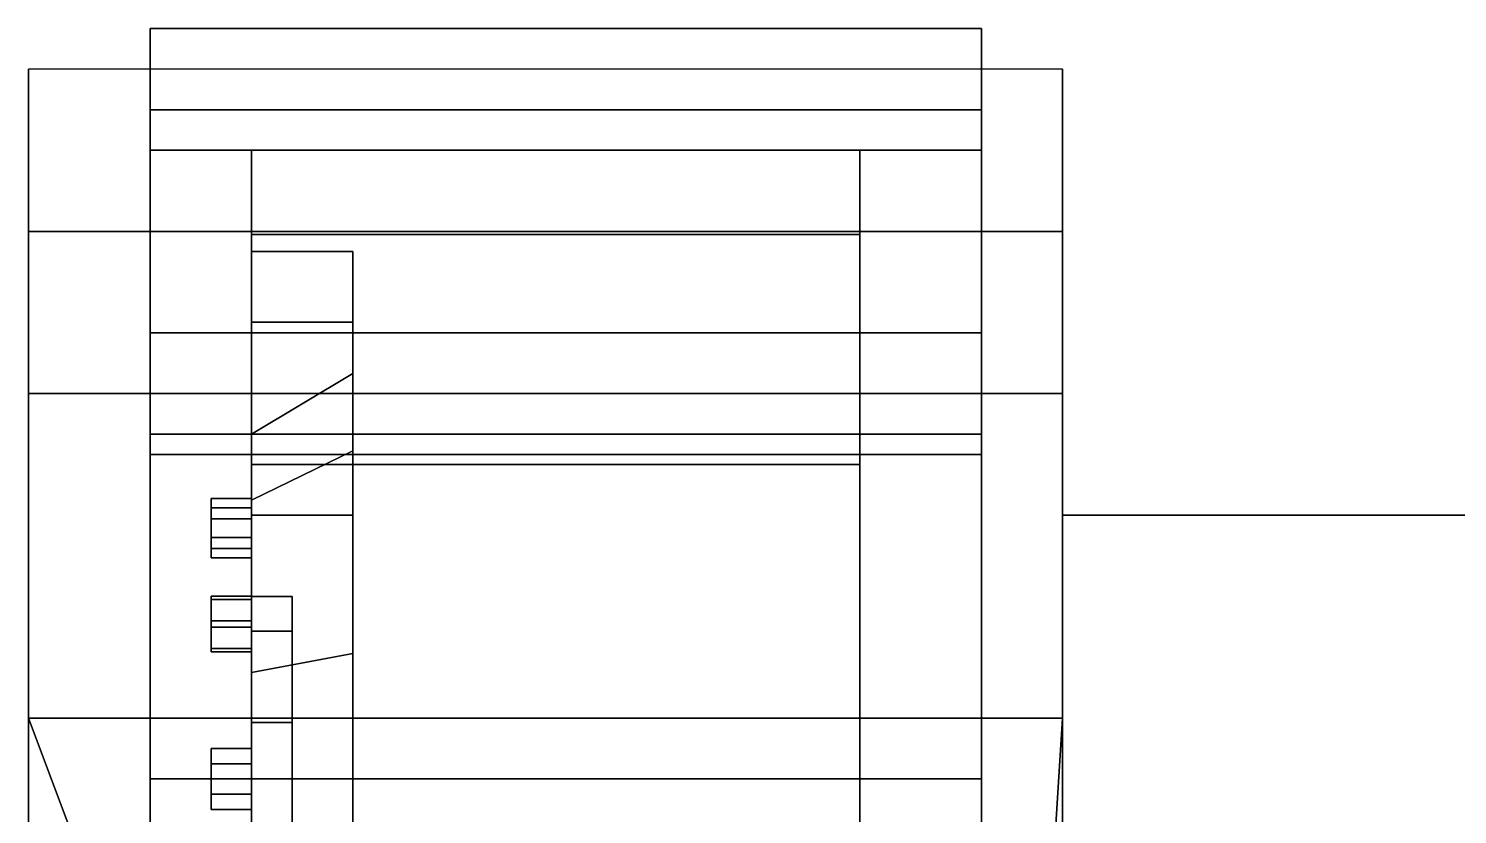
# Model space of a CAD drawing. Header units: millimetres. Extents: x -1.2 to 1.2, y -3.5 to 10.4.
# Drawn here: x -1.22 to -0.515, y 1.643 to 2.03 of the extents above; entities that cross this region are included whole.
import ezdxf

# ---------------------------------------------------------------- set-up
doc = ezdxf.new("R2010")
doc.units = ezdxf.units.MM
for name, color, linetype in [('fenders', 6, 'Continuous'), ('tracks', 3, 'Continuous'), ('wheels', 2, 'Continuous')]:
    doc.layers.add(name, color=color, linetype=linetype)

msp = doc.modelspace()

# ---------------------------------------------------------------- linework, layer by layer
for points in [[(-0.71, 1.59, 0.47), (-0.71, 1.43, 0.33), (-0.71, 1.15, 1.03), (-0.71, 1.79, 0.87)], [(-0.71, 1.79, 0.87), (-0.71, 1.15, 1.03), (0.71, 1.15, 1.03), (0.71, 1.79, 0.87)], [(0.71, 1.59, 0.47), (-0.71, 1.59, 0.47), (-0.71, 1.79, 0.87), (0.71, 1.79, 0.87)]]:
    msp.add_3dface(points)
at = {"layer": 'fenders'}
for points in [[(-0.71, 2.01, 1.02), (-1.22, 2.01, 1.02), (-1.22, 1.93, 1.11), (-0.71, 1.93, 1.11)], [(-1.22, 2.01, 1.02), (-1.22, 1.98, 0.98), (-1.22, 1.9, 1.06), (-1.22, 1.93, 1.11)], [(-0.71, 1.79, 0.87), (-0.71, 2.01, 1.02), (-0.71, 1.93, 1.11), (-0.71, 1.79, 0.87)], [(-0.71, 1.93, 1.11), (-1.22, 1.93, 1.11), (-1.22, 1.85, 1.16), (-0.71, 1.85, 1.16)], [(-1.22, 1.93, 1.11), (-1.22, 1.9, 1.06), (-1.22, 1.79, 1.13), (-1.22, 1.85, 1.16)], [(-0.71, 1.79, 0.87), (-0.71, 1.93, 1.11), (-0.71, 1.85, 1.16), (-0.71, 1.79, 0.87)], [(-1.22, 1.85, 1.16), (-1.22, 1.79, 1.13), (-1.22, 1.66, 1.16), (-1.22, 1.69, 1.21)], [(-0.71, 1.85, 1.16), (-1.22, 1.85, 1.16), (-1.22, 1.69, 1.21), (-0.71, 1.69, 1.21)], [(-0.71, 1.79, 0.87), (-0.71, 1.85, 1.16), (-0.71, 1.69, 1.21), (-0.71, 1.15, 1.03)], [(-1.22, 1.69, 1.21), (-1.22, 1.66, 1.16), (-1.22, 1.11, 1.14), (-1.22, 1.09332, 1.18587)], [(-0.71, 1.69, 1.21), (-1.22, 1.69, 1.21), (-1.16, 1.53, 1.20353), (-0.72, 1.53, 1.20353)], [(-1.16, 1.53, 1.20353), (-1.22, 1.69, 1.21), (-1.22, 1.09332, 1.18587), (-1.16, 1.16, 1.18857)], [(-0.72, 1.16, 1.18857), (-0.71, 1.09332, 1.18587), (-0.71, 1.69, 1.21), (-0.72, 1.53, 1.20353)], [(-0.71, 1.15, 1.03), (-0.71, 1.69, 1.21), (-0.71, 1.09332, 1.18587), (-0.71, 1.15, 1.03)]]:
    msp.add_3dface(points, dxfattribs=at)
at = {"layer": 'tracks'}
for points in [[(-0.75, 1.99, 0.61), (-1.16, 1.99, 0.61), (-1.16, 2.03, 0.77), (-0.75, 2.03, 0.77)], [(-1.16, 1.97, 0.77), (-1.16, 2.03, 0.77), (-1.16, 1.99, 0.61), (-1.16, 1.93, 0.61)], [(-1.16, 1.99, 0.93), (-0.75, 1.99, 0.93), (-0.75, 2.03, 0.77), (-1.16, 2.03, 0.77)], [(-1.16, 1.93, 0.93), (-1.16, 1.99, 0.93), (-1.16, 2.03, 0.77), (-1.16, 1.97, 0.77)], [(-0.75, 1.93, 0.61), (-0.75, 1.99, 0.61), (-0.75, 2.03, 0.77), (-0.75, 1.97, 0.77)], [(-0.75, 1.97, 0.77), (-0.75, 2.03, 0.77), (-0.75, 1.99, 0.93), (-0.75, 1.93, 0.93)], [(-1.16, 1.93, 0.61), (-1.16, 1.99, 0.61), (-1.16, 1.88, 0.49), (-1.16, 1.83, 0.5)], [(-0.75, 1.88, 0.49), (-1.16, 1.88, 0.49), (-1.16, 1.99, 0.61), (-0.75, 1.99, 0.61)], [(-1.16, 1.85, 1.07), (-0.75, 1.85, 1.07), (-0.75, 1.99, 0.93), (-1.16, 1.99, 0.93)], [(-1.16, 1.82, 1.04), (-1.16, 1.85, 1.07), (-1.16, 1.99, 0.93), (-1.16, 1.93, 0.93)], [(-0.75, 1.83, 0.5), (-0.75, 1.88, 0.49), (-0.75, 1.99, 0.61), (-0.75, 1.93, 0.61)], [(-0.75, 1.93, 0.93), (-0.75, 1.99, 0.93), (-0.75, 1.85, 1.07), (-0.75, 1.82, 1.04)], [(-0.75, 1.97, 0.77), (-1.16, 1.97, 0.77), (-1.16, 1.93, 0.61), (-0.75, 1.93, 0.61)], [(-1.16, 1.97, 0.77), (-0.75, 1.97, 0.77), (-0.75, 1.93, 0.93), (-1.16, 1.93, 0.93)], [(-0.75, 1.93, 0.61), (-1.16, 1.93, 0.61), (-1.16, 1.83, 0.5), (-0.75, 1.83, 0.5)], [(-1.16, 1.93, 0.93), (-0.75, 1.93, 0.93), (-0.75, 1.82, 1.04), (-1.16, 1.82, 1.04)], [(-1.16, 1.83, 0.5), (-1.16, 1.88, 0.49), (-1.16, 1.5, 0.16), (-1.16, 1.46, 0.18)], [(-0.75, 1.5, 0.16), (-1.16, 1.5, 0.16), (-1.16, 1.88, 0.49), (-0.75, 1.88, 0.49)], [(-0.75, 1.46, 0.18), (-0.75, 1.5, 0.16), (-0.75, 1.88, 0.49), (-0.75, 1.83, 0.5)], [(-1.16, 1.66, 1.12), (-0.75, 1.66, 1.12), (-0.75, 1.85, 1.07), (-1.16, 1.85, 1.07)], [(-1.16, 1.66, 1.08), (-1.16, 1.66, 1.12), (-1.16, 1.85, 1.07), (-1.16, 1.82, 1.04)], [(-0.75, 1.82, 1.04), (-0.75, 1.85, 1.07), (-0.75, 1.66, 1.12), (-0.75, 1.66, 1.08)], [(-0.75, 1.83, 0.5), (-1.16, 1.83, 0.5), (-1.16, 1.46, 0.18), (-0.75, 1.46, 0.18)], [(-1.16, 1.82, 1.04), (-0.75, 1.82, 1.04), (-0.75, 1.66, 1.08), (-1.16, 1.66, 1.08)], [(-1.16, 0.86, 1.09), (-0.75, 0.86, 1.09), (-0.75, 1.66, 1.12), (-1.16, 1.66, 1.12)], [(-1.16, 0.86, 1.05), (-1.16, 0.86, 1.09), (-1.16, 1.66, 1.12), (-1.16, 1.66, 1.08)], [(-1.16, 1.66, 1.08), (-0.75, 1.66, 1.08), (-0.75, 0.86, 1.05), (-1.16, 0.86, 1.05)], [(-0.75, 1.66, 1.08), (-0.75, 1.66, 1.12), (-0.75, 0.86, 1.09), (-0.75, 0.86, 1.05)]]:
    msp.add_3dface(points, dxfattribs=at)
at = {"layer": 'wheels'}
for points in [[(-1.11, 1.97, 0.77), (-1.11, 1.92847, 0.615), (-1.11, 1.88517, 0.64), (-1.11, 1.92, 0.77)], [(-0.81, 1.97, 0.77), (-0.81, 1.92847, 0.615), (-1.11, 1.92847, 0.615), (-1.11, 1.97, 0.77)], [(-0.81, 1.92847, 0.925), (-0.81, 1.97, 0.77), (-1.11, 1.97, 0.77), (-1.11, 1.92847, 0.925)], [(-0.81, 1.505, 1.03847), (-0.81, 1.92847, 0.615), (-0.81, 1.97, 0.77), (-0.81, 1.66, 1.08)], [(-0.81, 1.66, 1.08), (-0.81, 1.97, 0.77), (-0.81, 1.92847, 0.925), (-0.81, 1.815, 1.03847)], [(-1.11, 1.92847, 0.615), (-1.11, 1.815, 0.50153), (-1.11, 1.79, 0.54483), (-1.11, 1.88517, 0.64)], [(-0.81, 1.92847, 0.615), (-0.81, 1.815, 0.50153), (-1.11, 1.815, 0.50153), (-1.11, 1.92847, 0.615)], [(-1.11, 1.815, 1.03847), (-1.11, 1.92847, 0.925), (-1.11, 1.88517, 0.9), (-1.11, 1.79, 0.99517)], [(-0.81, 1.815, 1.03847), (-0.81, 1.92847, 0.925), (-1.11, 1.92847, 0.925), (-1.11, 1.815, 1.03847)], [(-0.81, 1.39153, 0.925), (-0.81, 1.815, 0.50153), (-0.81, 1.92847, 0.615), (-0.81, 1.505, 1.03847)], [(-1.06, 1.88517, 0.64), (-1.06, 1.92, 0.77), (-1.11, 1.92, 0.77), (-1.11, 1.88517, 0.64)], [(-1.06, 1.8218, 0.65244), (-1.06, 1.86, 0.77), (-1.06, 1.92, 0.77), (-1.06, 1.88517, 0.64)], [(-1.06, 1.79, 0.54483), (-1.06, 1.88517, 0.64), (-1.11, 1.88517, 0.64), (-1.11, 1.79, 0.54483)], [(-1.06, 1.88517, 0.9), (-1.06, 1.79, 0.99517), (-1.11, 1.79, 0.99517), (-1.11, 1.88517, 0.9)], [(-1.06, 1.88517, 0.64), (-1.06, 1.79, 0.54483), (-1.06, 1.7218, 0.57979), (-1.06, 1.8218, 0.65244)], [(-1.06, 1.79, 0.99517), (-1.06, 1.88517, 0.9), (-1.06, 1.8218, 0.88756), (-1.06, 1.7218, 0.96021)], [(-1.06, 1.86, 0.77), (-1.06, 1.8218, 0.65244), (-1.11, 1.79753, 0.67008), (-1.11, 1.83, 0.77)], [(-1.11, 1.83, 0.77), (-1.11, 1.79753, 0.67008), (-1.11, 1.79367, 0.71868), (-1.11, 1.79831, 0.73295)], [(-1.11, 1.83, 0.77), (-1.11, 1.83, 0.77), (-1.11, 1.79831, 0.73295), (-1.11, 1.78827, 0.74409)], [(-1.11, 1.75, 0.77), (-1.11, 1.83, 0.77), (-1.11, 1.78827, 0.74409), (-1.11, 1.7736, 0.74097)], [(-1.11, 1.79753, 0.86992), (-1.11, 1.83, 0.77), (-1.11, 1.79831, 0.80705), (-1.11, 1.79367, 0.82132)], [(-1.11, 1.83, 0.77), (-1.11, 1.83, 0.77), (-1.11, 1.78827, 0.79591), (-1.11, 1.79831, 0.80705)], [(-1.11, 1.83, 0.77), (-1.11, 1.75, 0.77), (-1.11, 1.7736, 0.79903), (-1.11, 1.78827, 0.79591)], [(-1.06, 1.8218, 0.65244), (-1.06, 1.7218, 0.57979), (-1.11, 1.71253, 0.60832), (-1.11, 1.79753, 0.67008)], [(-1.06, 1.7218, 0.96021), (-1.06, 1.8218, 0.88756), (-1.11, 1.79753, 0.86992), (-1.11, 1.71253, 0.93168)], [(-1.11, 1.815, 0.50153), (-1.11, 1.66, 0.46), (-1.11, 1.66, 0.51), (-1.11, 1.79, 0.54483)], [(-0.81, 1.815, 0.50153), (-0.81, 1.66, 0.46), (-1.11, 1.66, 0.46), (-1.11, 1.815, 0.50153)], [(-1.11, 1.66, 1.08), (-1.11, 1.815, 1.03847), (-1.11, 1.79, 0.99517), (-1.11, 1.66, 1.03)], [(-0.81, 1.66, 1.08), (-0.81, 1.815, 1.03847), (-1.11, 1.815, 1.03847), (-1.11, 1.66, 1.08)], [(-0.81, 1.35, 0.77), (-0.81, 1.66, 0.46), (-0.81, 1.815, 0.50153), (-0.81, 1.39153, 0.925)], [(-1.11, 1.79831, 0.73295), (-1.11, 1.79367, 0.71868), (-1.13, 1.79367, 0.71868), (-1.13, 1.79831, 0.73295)], [(-1.11, 1.78827, 0.74409), (-1.11, 1.79831, 0.73295), (-1.13, 1.79831, 0.73295), (-1.13, 1.78827, 0.74409)], [(-1.13, 1.79831, 0.73295), (-1.13, 1.79367, 0.71868), (-1.13, 1.779, 0.71556), (-1.13, 1.78827, 0.74409)], [(-1.11, 1.79367, 0.82132), (-1.11, 1.79831, 0.80705), (-1.13, 1.79831, 0.80705), (-1.13, 1.79367, 0.82132)], [(-1.11, 1.79831, 0.80705), (-1.11, 1.78827, 0.79591), (-1.13, 1.78827, 0.79591), (-1.13, 1.79831, 0.80705)], [(-1.13, 1.79367, 0.82132), (-1.13, 1.79831, 0.80705), (-1.13, 1.78827, 0.79591), (-1.13, 1.779, 0.82444)], [(-1.11, 1.79753, 0.67008), (-1.11, 1.71253, 0.60832), (-1.11, 1.73798, 0.64991), (-1.11, 1.75012, 0.65873)], [(-1.11, 1.79753, 0.67008), (-1.11, 1.79753, 0.67008), (-1.11, 1.75012, 0.65873), (-1.11, 1.74855, 0.67364)], [(-1.11, 1.73281, 0.7171), (-1.11, 1.79753, 0.67008), (-1.11, 1.74855, 0.67364), (-1.11, 1.73484, 0.67975)], [(-1.11, 1.79753, 0.67008), (-1.11, 1.79753, 0.67008), (-1.11, 1.779, 0.71556), (-1.11, 1.79367, 0.71868)], [(-1.11, 1.79753, 0.67008), (-1.11, 1.73281, 0.7171), (-1.11, 1.76897, 0.72671), (-1.11, 1.779, 0.71556)], [(-1.11, 1.79753, 0.86992), (-1.11, 1.79753, 0.86992), (-1.11, 1.79367, 0.82132), (-1.11, 1.779, 0.82444)], [(-1.11, 1.73281, 0.8229), (-1.11, 1.79753, 0.86992), (-1.11, 1.779, 0.82444), (-1.11, 1.76897, 0.81329)], [(-1.11, 1.71253, 0.93168), (-1.11, 1.79753, 0.86992), (-1.11, 1.75012, 0.88127), (-1.11, 1.73798, 0.89009)], [(-1.11, 1.79753, 0.86992), (-1.11, 1.79753, 0.86992), (-1.11, 1.74855, 0.86636), (-1.11, 1.75012, 0.88127)], [(-1.11, 1.79753, 0.86992), (-1.11, 1.73281, 0.8229), (-1.11, 1.73484, 0.86025), (-1.11, 1.74855, 0.86636)], [(-1.11, 1.79367, 0.71868), (-1.11, 1.779, 0.71556), (-1.13, 1.779, 0.71556), (-1.13, 1.79367, 0.71868)], [(-1.11, 1.779, 0.82444), (-1.11, 1.79367, 0.82132), (-1.13, 1.79367, 0.82132), (-1.13, 1.779, 0.82444)], [(-1.11, 1.7736, 0.74097), (-1.11, 1.78827, 0.74409), (-1.13, 1.78827, 0.74409), (-1.13, 1.7736, 0.74097)], [(-1.13, 1.78827, 0.74409), (-1.13, 1.779, 0.71556), (-1.13, 1.76897, 0.72671), (-1.13, 1.7736, 0.74097)], [(-1.11, 1.78827, 0.79591), (-1.11, 1.7736, 0.79903), (-1.13, 1.7736, 0.79903), (-1.13, 1.78827, 0.79591)], [(-1.13, 1.779, 0.82444), (-1.13, 1.78827, 0.79591), (-1.13, 1.7736, 0.79903), (-1.13, 1.76897, 0.81329)], [(-1.06, 1.66, 0.51), (-1.06, 1.79, 0.54483), (-1.11, 1.79, 0.54483), (-1.11, 1.66, 0.51)], [(-1.06, 1.79, 0.99517), (-1.06, 1.66, 1.03), (-1.11, 1.66, 1.03), (-1.11, 1.79, 0.99517)], [(-1.06, 1.7218, 0.57979), (-1.06, 1.7218, 0.57979), (-1.06, 1.79, 0.54483), (-1.06, 1.66, 0.51)], [(-1.06, 1.7218, 0.96021), (-1.06, 1.7218, 0.96021), (-1.06, 1.66, 1.03), (-1.06, 1.79, 0.99517)], [(-1.11, 1.779, 0.71556), (-1.11, 1.76897, 0.72671), (-1.13, 1.76897, 0.72671), (-1.13, 1.779, 0.71556)], [(-1.11, 1.76897, 0.81329), (-1.11, 1.779, 0.82444), (-1.13, 1.779, 0.82444), (-1.13, 1.76897, 0.81329)], [(-1.11, 1.76897, 0.72671), (-1.11, 1.7736, 0.74097), (-1.13, 1.7736, 0.74097), (-1.13, 1.76897, 0.72671)], [(-1.11, 1.7736, 0.79903), (-1.11, 1.76897, 0.81329), (-1.13, 1.76897, 0.81329), (-1.13, 1.7736, 0.79903)], [(-1.11, 1.73281, 0.7171), (-1.11, 1.75, 0.77), (-1.11, 1.7736, 0.74097), (-1.11, 1.76897, 0.72671)], [(-1.11, 1.75, 0.77), (-1.11, 1.73281, 0.8229), (-1.11, 1.76897, 0.81329), (-1.11, 1.7736, 0.79903)], [(-1.11, 1.75012, 0.65873), (-1.11, 1.73798, 0.64991), (-1.13, 1.73798, 0.64991), (-1.13, 1.75012, 0.65873)], [(-1.11, 1.74855, 0.67364), (-1.11, 1.75012, 0.65873), (-1.13, 1.75012, 0.65873), (-1.13, 1.74855, 0.67364)], [(-1.13, 1.75012, 0.65873), (-1.13, 1.73798, 0.64991), (-1.13, 1.72428, 0.65601), (-1.13, 1.74855, 0.67364)], [(-1.11, 1.73798, 0.89009), (-1.11, 1.75012, 0.88127), (-1.13, 1.75012, 0.88127), (-1.13, 1.73798, 0.89009)], [(-1.11, 1.75012, 0.88127), (-1.11, 1.74855, 0.86636), (-1.13, 1.74855, 0.86636), (-1.13, 1.75012, 0.88127)], [(-1.13, 1.73798, 0.89009), (-1.13, 1.75012, 0.88127), (-1.13, 1.74855, 0.86636), (-1.13, 1.72428, 0.88399)], [(-1.11, 1.73484, 0.67975), (-1.11, 1.74855, 0.67364), (-1.13, 1.74855, 0.67364), (-1.13, 1.73484, 0.67975)], [(-1.13, 1.74855, 0.67364), (-1.13, 1.72428, 0.65601), (-1.13, 1.72271, 0.67093), (-1.13, 1.73484, 0.67975)], [(-1.11, 1.74855, 0.86636), (-1.11, 1.73484, 0.86025), (-1.13, 1.73484, 0.86025), (-1.13, 1.74855, 0.86636)], [(-1.13, 1.72428, 0.88399), (-1.13, 1.74855, 0.86636), (-1.13, 1.73484, 0.86025), (-1.13, 1.72271, 0.86907)], [(-1.09, 1.75, 0.77), (-1.09, 1.73281, 0.8229), (-1.11, 1.73281, 0.8229), (-1.11, 1.75, 0.77)], [(-1.09, 1.73281, 0.7171), (-1.09, 1.75, 0.77), (-1.11, 1.75, 0.77), (-1.11, 1.73281, 0.7171)], [(-1.09, 1.73281, 0.7171), (-1.09, 1.58719, 0.7171), (-1.09, 1.57, 0.77), (-1.09, 1.75, 0.77)], [(-1.09, 1.75, 0.77), (-1.09, 1.57, 0.77), (-1.09, 1.58719, 0.8229), (-1.09, 1.73281, 0.8229)], [(-1.11, 1.73798, 0.64991), (-1.11, 1.72428, 0.65601), (-1.13, 1.72428, 0.65601), (-1.13, 1.73798, 0.64991)], [(-1.11, 1.72428, 0.88399), (-1.11, 1.73798, 0.89009), (-1.13, 1.73798, 0.89009), (-1.13, 1.72428, 0.88399)], [(-1.11, 1.72271, 0.67093), (-1.11, 1.73484, 0.67975), (-1.13, 1.73484, 0.67975), (-1.13, 1.72271, 0.67093)], [(-1.11, 1.73484, 0.86025), (-1.11, 1.72271, 0.86907), (-1.13, 1.72271, 0.86907), (-1.13, 1.73484, 0.86025)], [(-1.11, 1.71253, 0.60832), (-1.11, 1.71253, 0.60832), (-1.11, 1.72428, 0.65601), (-1.11, 1.73798, 0.64991)], [(-1.11, 1.71253, 0.93168), (-1.11, 1.71253, 0.93168), (-1.11, 1.73798, 0.89009), (-1.11, 1.72428, 0.88399)], [(-1.11, 1.68781, 0.6844), (-1.11, 1.73281, 0.7171), (-1.11, 1.73484, 0.67975), (-1.11, 1.72271, 0.67093)], [(-1.11, 1.73281, 0.8229), (-1.11, 1.68781, 0.8556), (-1.11, 1.72271, 0.86907), (-1.11, 1.73484, 0.86025)], [(-1.09, 1.73281, 0.8229), (-1.09, 1.68781, 0.8556), (-1.11, 1.68781, 0.8556), (-1.11, 1.73281, 0.8229)], [(-1.09, 1.68781, 0.6844), (-1.09, 1.73281, 0.7171), (-1.11, 1.73281, 0.7171), (-1.11, 1.68781, 0.6844)], [(-1.09, 1.68781, 0.6844), (-1.09, 1.63219, 0.6844), (-1.09, 1.58719, 0.7171), (-1.09, 1.73281, 0.7171)], [(-1.09, 1.73281, 0.8229), (-1.09, 1.58719, 0.8229), (-1.09, 1.63219, 0.8556), (-1.09, 1.68781, 0.8556)], [(-1.11, 1.72428, 0.65601), (-1.11, 1.72271, 0.67093), (-1.13, 1.72271, 0.67093), (-1.13, 1.72428, 0.65601)], [(-1.11, 1.72271, 0.86907), (-1.11, 1.72428, 0.88399), (-1.13, 1.72428, 0.88399), (-1.13, 1.72271, 0.86907)], [(-1.11, 1.71253, 0.60832), (-1.11, 1.68781, 0.6844), (-1.11, 1.72271, 0.67093), (-1.11, 1.72428, 0.65601)], [(-1.11, 1.68781, 0.8556), (-1.11, 1.71253, 0.93168), (-1.11, 1.72428, 0.88399), (-1.11, 1.72271, 0.86907)], [(-1.06, 1.7218, 0.57979), (-1.06, 1.5982, 0.57979), (-1.11, 1.60747, 0.60832), (-1.11, 1.71253, 0.60832)], [(-1.06, 1.5982, 0.96021), (-1.06, 1.7218, 0.96021), (-1.11, 1.71253, 0.93168), (-1.11, 1.60747, 0.93168)], [(-1.06, 1.66, 0.51), (-1.06, 1.66, 0.51), (-1.06, 1.5982, 0.57979), (-1.06, 1.7218, 0.57979)], [(-1.06, 1.66, 1.03), (-1.06, 1.66, 1.03), (-1.06, 1.7218, 0.96021), (-1.06, 1.5982, 0.96021)], [(-1.11, 1.71253, 0.60832), (-1.11, 1.71253, 0.60832), (-1.11, 1.6675, 0.62701), (-1.11, 1.675, 0.64)], [(-1.11, 1.68781, 0.6844), (-1.11, 1.71253, 0.60832), (-1.11, 1.675, 0.64), (-1.11, 1.6675, 0.65299)], [(-1.11, 1.71253, 0.60832), (-1.11, 1.60747, 0.60832), (-1.11, 1.6525, 0.62701), (-1.11, 1.6675, 0.62701)], [(-1.11, 1.71253, 0.93168), (-1.11, 1.68781, 0.8556), (-1.11, 1.6675, 0.88701), (-1.11, 1.675, 0.9)], [(-1.11, 1.71253, 0.93168), (-1.11, 1.71253, 0.93168), (-1.11, 1.675, 0.9), (-1.11, 1.6675, 0.91299)], [(-1.11, 1.60747, 0.93168), (-1.11, 1.71253, 0.93168), (-1.11, 1.6675, 0.91299), (-1.11, 1.6525, 0.91299)], [(-1.11, 1.63219, 0.6844), (-1.11, 1.68781, 0.6844), (-1.11, 1.6675, 0.65299), (-1.11, 1.6525, 0.65299)], [(-1.11, 1.68781, 0.8556), (-1.11, 1.63219, 0.8556), (-1.11, 1.6525, 0.88701), (-1.11, 1.6675, 0.88701)], [(-1.09, 1.68781, 0.8556), (-1.09, 1.63219, 0.8556), (-1.11, 1.63219, 0.8556), (-1.11, 1.68781, 0.8556)], [(-1.09, 1.63219, 0.6844), (-1.09, 1.68781, 0.6844), (-1.11, 1.68781, 0.6844), (-1.11, 1.63219, 0.6844)], [(-1.11, 1.675, 0.64), (-1.11, 1.6675, 0.62701), (-1.13, 1.6675, 0.62701), (-1.13, 1.675, 0.64)], [(-1.13, 1.6675, 0.62701), (-1.13, 1.6525, 0.62701), (-1.13, 1.645, 0.64), (-1.13, 1.675, 0.64)], [(-1.11, 1.6675, 0.65299), (-1.11, 1.675, 0.64), (-1.13, 1.675, 0.64), (-1.13, 1.6675, 0.65299)], [(-1.13, 1.675, 0.64), (-1.13, 1.645, 0.64), (-1.13, 1.6525, 0.65299), (-1.13, 1.6675, 0.65299)], [(-1.13, 1.645, 0.9), (-1.13, 1.675, 0.9), (-1.13, 1.6675, 0.88701), (-1.13, 1.6525, 0.88701)], [(-1.13, 1.6525, 0.91299), (-1.13, 1.6675, 0.91299), (-1.13, 1.675, 0.9), (-1.13, 1.645, 0.9)], [(-1.11, 1.675, 0.9), (-1.11, 1.6675, 0.88701), (-1.13, 1.6675, 0.88701), (-1.13, 1.675, 0.9)], [(-1.11, 1.6675, 0.91299), (-1.11, 1.675, 0.9), (-1.13, 1.675, 0.9), (-1.13, 1.6675, 0.91299)], [(-1.11, 1.6675, 0.62701), (-1.11, 1.6525, 0.62701), (-1.13, 1.6525, 0.62701), (-1.13, 1.6675, 0.62701)], [(-1.11, 1.6525, 0.65299), (-1.11, 1.6675, 0.65299), (-1.13, 1.6675, 0.65299), (-1.13, 1.6525, 0.65299)], [(-1.11, 1.6675, 0.88701), (-1.11, 1.6525, 0.88701), (-1.13, 1.6525, 0.88701), (-1.13, 1.6675, 0.88701)], [(-1.11, 1.6525, 0.91299), (-1.11, 1.6675, 0.91299), (-1.13, 1.6675, 0.91299), (-1.13, 1.6525, 0.91299)], [(-1.11, 1.66, 0.46), (-1.11, 1.505, 0.50153), (-1.11, 1.53, 0.54483), (-1.11, 1.66, 0.51)], [(-0.81, 1.66, 0.46), (-0.81, 1.505, 0.50153), (-1.11, 1.505, 0.50153), (-1.11, 1.66, 0.46)], [(-1.06, 1.53, 0.54483), (-1.06, 1.66, 0.51), (-1.11, 1.66, 0.51), (-1.11, 1.53, 0.54483)], [(-1.11, 1.505, 1.03847), (-1.11, 1.66, 1.08), (-1.11, 1.66, 1.03), (-1.11, 1.53, 0.99517)], [(-0.81, 1.505, 1.03847), (-0.81, 1.66, 1.08), (-1.11, 1.66, 1.08), (-1.11, 1.505, 1.03847)], [(-1.06, 1.66, 1.03), (-1.06, 1.53, 0.99517), (-1.11, 1.53, 0.99517), (-1.11, 1.66, 1.03)], [(-1.06, 1.5982, 0.57979), (-1.06, 1.5982, 0.57979), (-1.06, 1.66, 0.51), (-1.06, 1.53, 0.54483)], [(-1.06, 1.5982, 0.96021), (-1.06, 1.5982, 0.96021), (-1.06, 1.53, 0.99517), (-1.06, 1.66, 1.03)], [(-0.81, 1.39153, 0.615), (-0.81, 1.505, 0.50153), (-0.81, 1.66, 0.46), (-0.81, 1.35, 0.77)], [(-1.11, 1.6525, 0.62701), (-1.11, 1.645, 0.64), (-1.13, 1.645, 0.64), (-1.13, 1.6525, 0.62701)], [(-1.11, 1.645, 0.64), (-1.11, 1.6525, 0.65299), (-1.13, 1.6525, 0.65299), (-1.13, 1.645, 0.64)], [(-1.11, 1.6525, 0.88701), (-1.11, 1.645, 0.9), (-1.13, 1.645, 0.9), (-1.13, 1.6525, 0.88701)], [(-1.11, 1.645, 0.9), (-1.11, 1.6525, 0.91299), (-1.13, 1.6525, 0.91299), (-1.13, 1.645, 0.9)], [(-1.11, 1.60747, 0.60832), (-1.11, 1.60747, 0.60832), (-1.11, 1.645, 0.64), (-1.11, 1.6525, 0.62701)], [(-1.11, 1.60747, 0.60832), (-1.11, 1.63219, 0.6844), (-1.11, 1.6525, 0.65299), (-1.11, 1.645, 0.64)], [(-1.11, 1.60747, 0.93168), (-1.11, 1.60747, 0.93168), (-1.11, 1.6525, 0.91299), (-1.11, 1.645, 0.9)], [(-1.11, 1.63219, 0.8556), (-1.11, 1.60747, 0.93168), (-1.11, 1.645, 0.9), (-1.11, 1.6525, 0.88701)]]:
    msp.add_3dface(points, dxfattribs=at)
at = {"layer": 'wheels', "color": 4}
for points in [[(-1.11, 1.92847, 0.925), (-1.11, 1.97, 0.77), (-1.11, 1.92, 0.77), (-1.11, 1.88517, 0.9)], [(-1.06, 1.92, 0.77), (-1.06, 1.88517, 0.9), (-1.11, 1.88517, 0.9), (-1.11, 1.92, 0.77)], [(-1.06, 1.86, 0.77), (-1.06, 1.8218, 0.88756), (-1.06, 1.88517, 0.9), (-1.06, 1.92, 0.77)]]:
    msp.add_3dface(points, dxfattribs=at)
at = {"layer": 'wheels', "color": 3}
msp.add_3dface([(-1.06, 1.8218, 0.88756), (-1.06, 1.86, 0.77), (-1.11, 1.83, 0.77), (-1.11, 1.79753, 0.86992)], dxfattribs=at)

doc.saveas('drawing.dxf')
